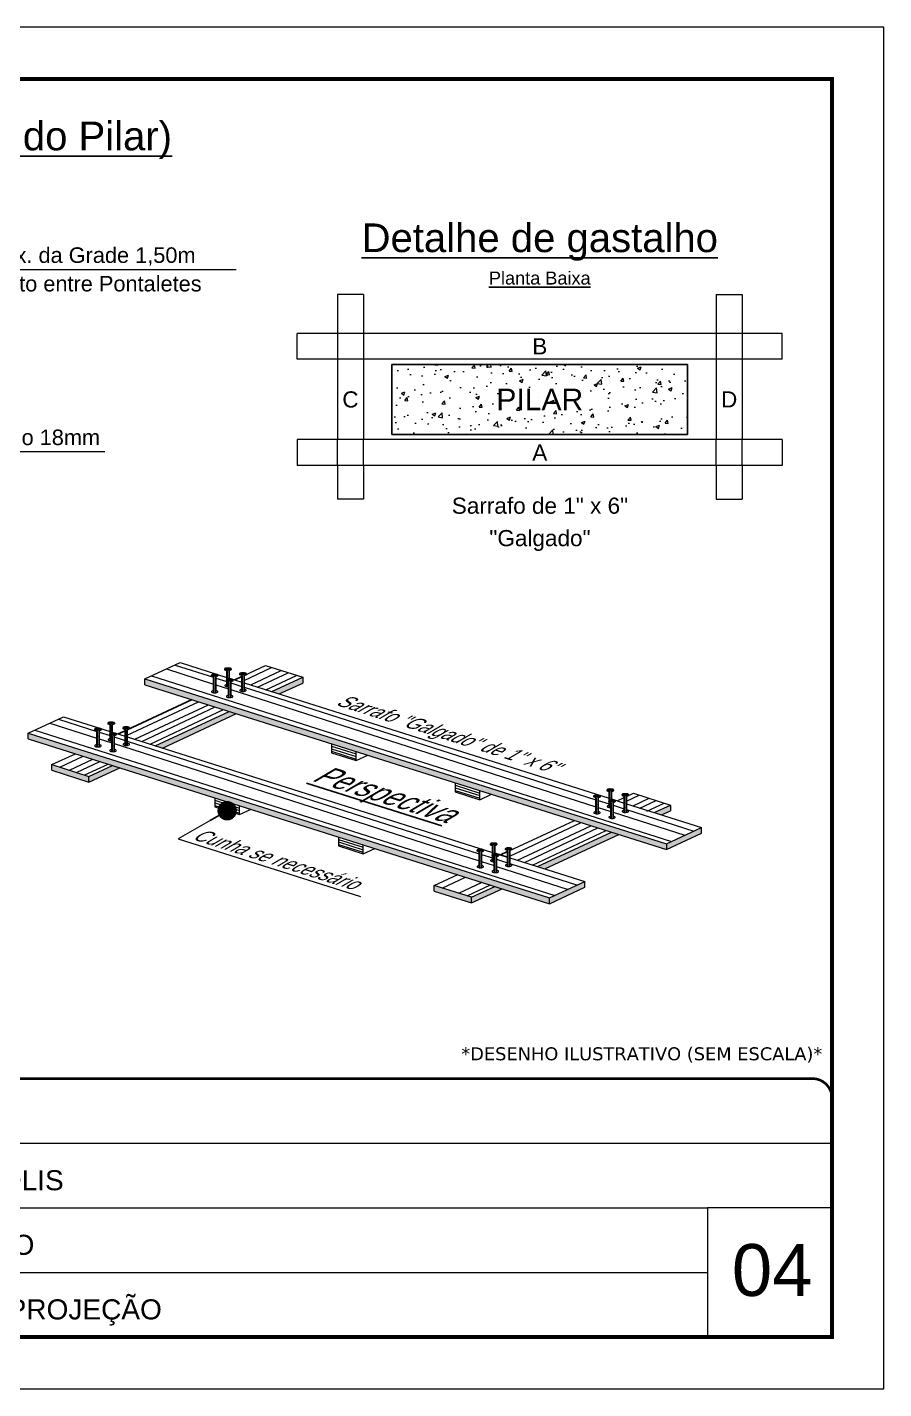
# Model space of a CAD drawing. Header units: millimetres. Extents: x 1945 to 8225, y 304 to 15137.
# Drawn here: x 7538 to 8198, y 14087 to 15137 of the extents above; entities that cross this region are included whole.
import ezdxf
from ezdxf.enums import TextEntityAlignment as Align

# ---------------------------------------------------------------- set-up
doc = ezdxf.new("R2010")
doc.units = ezdxf.units.MM
doc.linetypes.add('CONTINUO', pattern=[0])
doc.linetypes.add('DASHED', pattern=[0.75, 0.5, -0.25])
for name, color, linetype, lineweight in [('CARIMBO', 255, 'Continuous', 9), ('CONCRETO', 251, 'Continuous', 25), ('Folhas', 255, 'Continuous', 9), ('Hachura', 251, 'Continuous', 9), ('Madeira', 126, 'Continuous', 18), ('SARRAFO DE PRESSAO', 251, 'DASHED', 9)]:
    doc.layers.add(name, color=color, linetype=linetype, lineweight=lineweight)
doc.layers.add('Demarcação 2', color=7, linetype='Continuous', lineweight=9, true_color=0xe0e0e0)
doc.styles.add('ARIAL', font='arial.ttf')
doc.styles.get("Standard").update_dxf_attribs({"font": 'arial.ttf'})
doc.styles.add('stylellllll', font='verdana.ttf', dxfattribs={"height": 2})
doc.dimstyles.new('3x', dxfattribs={"dimtxt": 10, "dimasz": 5, "dimexe": 7, "dimexo": 5, "dimgap": 4, "dimtad": 1, "dimdec": 4, "dimlfac": 0.333333, "dimdsep": 46, "dimtxsty": 'Standard', "dimblk": 'DOT', "dimcen": 0.09, "dimclrd": 1, "dimclre": 1, "dimclrt": 2, "dimadec": 0, "dimazin": 2, "dimtfac": 1, "dimtdec": 4, "dimtmove": 0, "dimatfit": 3, "dimldrblk": 'DOT', "dimfxl": 1, "dimtolj": 1, "dimtzin": 0, "dimlwd": 9, "dimlwe": 9, "dimarcsym": 0})

# ---------------------------------------------------------------- blocks, each defined once
blk = doc.blocks.new('_Dot')
at = {"color": 0, "linetype": 'ByBlock', "lineweight": -2}
blk.add_line((-0.5, 0), (-1, 0), dxfattribs=at)
at = {"color": 0, "linetype": 'ByBlock', "const_width": 0.5}
blk.add_lwpolyline([(-0.25, 0, 1), (0.25, 0, 1)], format="xyb", close=True, dxfattribs=at)
blk = doc.blocks.new('9999999999')
at = {"color": 30, "linetype": 'CONTINUO'}
for p, q in [((98564.6, 34379.6), (99584, 34379.6)), ((98564.6, 34329.8), (99488, 34329.8)), ((99584, 34329.8), (99488, 34329.8)), ((99488, 34329.8), (99488, 34230.2)), ((98564.6, 34280), (99488, 34280))]:
    blk.add_line(p, q, dxfattribs=at)
at = {"color": 30, "linetype": 'CONTINUO', "const_width": 2}
blk.add_lwpolyline([(99584, 34230.2), (99584, 34414.4, 0.414214), (99569, 34429.4), (98229, 34429.4, 0.414214), (98214, 34414.4), (98214, 34245.2, 0.414214), (98229, 34230.2), (99584, 34230.2)], format="xyb", dxfattribs=at)
at = {"layer": 'Folhas'}
blk.add_lwpolyline([(98139, 34190.2), (99624, 34190.2), (99624, 35240.2), (98139, 35240.2)], close=True, dxfattribs=at)
at = {"layer": 'Folhas', "color": 30, "const_width": 3}
blk.add_lwpolyline([(98214, 34230.2), (99584, 34230.2), (99584, 35200.2), (98214, 35200.2)], close=True, dxfattribs=at)
at = {"color": 7, "linetype": 'Continuous', "ltscale": 5, "style": 'ARIAL'}
for s, height, p in [('INDIANOPOLIS', 15.483, (98837.7, 34343.3)), ('1° SUBSOLO', 15.48, (98837.7, 34293.5)), ('PILARES - PROJEÇÃO', 15.483, (98837.7, 34243.7))]:
    blk.add_text(s, height=height, dxfattribs=at).set_placement(p)

msp = doc.modelspace()

# ---------------------------------------------------------------- hatches: boundary and pattern name
at = {"layer": 'Demarcação 2'}
h = msp.add_hatch(color=256, dxfattribs=at)
h.paths.add_polyline_path([(7556.82, 14568.45), (7556.82, 14564.05), (7585.42, 14555.01), (7585.42, 14559.41)])
h.paths.add_polyline_path([(7609.21, 14566.03), (7603.57, 14567.82), (7585.42, 14559.41), (7585.42, 14555.01)])
h.paths.add_polyline_path([(7699.22, 14607.74), (7693.58, 14609.52), (7636.43, 14583.05), (7642.08, 14581.26)])
h.paths.add_polyline_path([(7750.23, 14635.78), (7726.44, 14624.75), (7732.08, 14622.97), (7750.23, 14631.38)])
h = msp.add_hatch(color=256, dxfattribs=at)
h.paths.add_polyline_path([(7628.59, 14634.48), (7628.59, 14630.08), (8030.69, 14502.92), (8030.69, 14507.32)])
h.paths.add_polyline_path([(8057.91, 14515.53), (8057.91, 14519.93), (8030.69, 14507.32), (8030.69, 14502.92)])
h = msp.add_hatch(color=256, dxfattribs=at)
h.paths.add_polyline_path([(7538.58, 14592.77), (7538.58, 14588.37), (7940.69, 14461.21), (7940.69, 14465.61)])
h.paths.add_polyline_path([(7967.91, 14473.82), (7967.91, 14478.22), (7940.69, 14465.61), (7940.69, 14461.21)])
h = msp.add_hatch(color=256, dxfattribs=at)
h.paths.add_polyline_path([(7994.14, 14514.48), (7988.5, 14516.26), (7931.36, 14489.78), (7937, 14488)])
h.paths.add_polyline_path([(8033.86, 14537.28), (8021.36, 14531.49), (8027.01, 14529.71), (8033.86, 14532.88)])
h.paths.add_polyline_path([(7904.14, 14472.77), (7898.49, 14474.55), (7880.35, 14466.15), (7880.35, 14461.75)])
h.paths.add_polyline_path([(7851.74, 14475.19), (7851.74, 14470.79), (7880.35, 14461.75), (7880.35, 14466.15)])
at = {"layer": 'Hachura'}
h = msp.add_hatch(dxfattribs=at)
h.set_pattern_fill('AR-CONC', color=256, scale=4, style=0)
h.set_pattern_definition([(50, (8103.277, 19176.732), (28.69041, -2.51009), [3, -33]), (355, (8103.277, 19176.732), (-5.55005, 30.08769), [2.4, -26.4]), (100.4514, (8105.668, 19176.523), (23.14038, 27.57758), [2.5496, -28.04568]), (46.1842, (8103.277, 19184.732), (42.68964, -6.62076), [4.5, -49.5]), (96.6356, (8106.834, 19184.18), (37.3865, 38.9647), [3.8244, -42.0685]), (351.1842, (8103.277, 19184.732), (37.3865, 38.96474), [3.6, -39.6]), (21, (8107.277, 19182.732), (23.87628, -16.10476), [3, -33]), (326, (8107.277, 19182.732), (9.73261, 29.006), [2.4, -26.4]), (71.4514, (8109.267, 19181.39), (33.6089, 12.90122), [2.5496, -28.04568]), (37.5, (8103.277, 19176.732), (0.486394, 13.315754), [0, -26.08, 0, -26.8, 0, -26.5]), (7.5, (8103.277, 19176.732), (10.52278, 15.77647), [0, -15.28, 0, -25.48, 0, -10.1]), (327.5, (8094.357, 19176.732), (21.352897, -0.902195), [0, -10, 0, -31.2, 0, -41.4]), (317.5, (8090.357, 19176.732), (23.32745, 4.0042), [0, -13, 0, -20.72, 0, -29.4])])
h.paths.add_polyline_path([(7819.03, 14877.04), (7819.03, 14823.12), (8047.12, 14823.12), (8047.12, 14877.04)])
h.paths.add_polyline_path([(7895.44, 14837.64), (7970.71, 14837.64), (7970.71, 14862.52), (7895.44, 14862.52)], flags=24)
h = msp.add_hatch(dxfattribs=at)
h.set_pattern_fill('ANSI31', color=256, scale=15, angle=117.5, style=0)
h.set_pattern_definition([(162.5, (1127.2333, 21531.909), (-0.56382337, -1.7882193), [])])
h.paths.add_polyline_path([(7791.5, 14578.56), (7772.43, 14584.59), (7772.43, 14577.59), (7791.5, 14571.56)])
h = msp.add_hatch(dxfattribs=at)
h.set_pattern_fill('ANSI31', color=256, scale=15, angle=117.5, style=0)
h.set_pattern_definition([(162.5, (1222.5796, 21501.7578), (-0.56382337, -1.7882193), [])])
h.paths.add_polyline_path([(7886.85, 14548.41), (7867.78, 14554.44), (7867.78, 14547.44), (7886.85, 14541.41)])
h = msp.add_hatch(dxfattribs=at)
h.set_pattern_fill('ANSI31', color=256, scale=15, angle=117.5, style=0)
h.set_pattern_definition([(162.5, (1037.2268, 21490.202), (-0.56382337, -1.7882193), [])])
h.paths.add_polyline_path([(7701.5, 14529.85), (7701.5, 14536.85), (7682.43, 14542.88), (7682.43, 14535.88)])
h = msp.add_hatch(dxfattribs=at)
h.set_pattern_fill('ANSI31', color=256, scale=15, angle=117.5, style=0)
h.set_pattern_definition([(162.5, (1132.573, 21460.051), (-0.56382337, -1.7882193), [])])
h.paths.add_polyline_path([(7796.84, 14506.7), (7777.77, 14512.73), (7777.77, 14505.73), (7796.84, 14499.7)])

# ---------------------------------------------------------------- linework, layer by layer
for p, q in [((7679.87, 14637.51), (7679.87, 14636.93)), ((7679.9, 14637.51), (7682.49, 14636.81)), ((7680.11, 14637.79), (7683.46, 14636.89)), ((7680.63, 14638), (7684.19, 14637.05)), ((7681.52, 14638.16), (7684.7, 14637.31)), ((7684.8, 14636.93), (7684.8, 14637.51)), ((7690.08, 14642.24), (7690.08, 14641.67)), ((7690.12, 14642.24), (7692.7, 14641.55)), ((7690.2, 14641.55), (7691.69, 14641.01)), ((7690.32, 14642.52), (7693.67, 14641.62)), ((7690.85, 14642.73), (7694.4, 14641.78)), ((7691.69, 14641.01), (7691.69, 14634.12)), ((7691.73, 14642.89), (7694.91, 14642.04)), ((7691.94, 14634.24), (7691.94, 14640.46)), ((7694.89, 14641.55), (7693.4, 14641.01)), ((7693.4, 14634.52), (7693.4, 14641.01)), ((7695.01, 14641.67), (7695.01, 14642.24)), ((7701.67, 14638.58), (7701.67, 14638)), ((7701.7, 14638.58), (7704.29, 14637.88)), ((7701.78, 14637.89), (7703.27, 14637.34)), ((7701.91, 14638.86), (7705.26, 14637.96)), ((7702.43, 14639.07), (7705.99, 14638.12)), ((7703.27, 14637.34), (7703.27, 14624.91)), ((7703.32, 14639.23), (7706.49, 14638.38)), ((7704.99, 14637.11), (7706.91, 14638)), ((7706.48, 14637.89), (7704.99, 14637.34)), ((7704.99, 14624.91), (7704.99, 14637.34)), ((7706.59, 14638), (7706.59, 14638.58)), ((7679.99, 14636.82), (7681.48, 14636.28)), ((7681.48, 14636.28), (7681.48, 14623.84)), ((7681.72, 14623.81), (7681.72, 14635.73)), ((7684.68, 14636.82), (7683.19, 14636.28)), ((7683.19, 14623.84), (7683.19, 14636.28)), ((7691.46, 14633.84), (7691.46, 14633.27)), ((7691.49, 14633.84), (7694.07, 14633.15)), ((7691.57, 14633.15), (7693.06, 14632.61)), ((7691.69, 14633.11), (7691.69, 14628.57)), ((7691.7, 14634.12), (7695.05, 14633.23)), ((7691.94, 14628.55), (7691.94, 14633.02)), ((7692.22, 14634.34), (7695.77, 14633.39)), ((7693.06, 14632.61), (7693.06, 14620.18)), ((7693.11, 14634.5), (7696.28, 14633.65)), ((7693.31, 14620.15), (7693.31, 14632.06)), ((7696.27, 14633.15), (7694.78, 14632.61)), ((7694.78, 14620.17), (7694.78, 14632.61)), ((7696.38, 14633.27), (7696.38, 14633.84)), ((7697.84, 14633.8), (7703.27, 14636.32)), ((7703.52, 14624.88), (7703.52, 14636.79)), ((7614.98, 14595.4), (7664.97, 14618.57)), ((7589.86, 14595.8), (7589.86, 14595.23)), ((7589.9, 14595.8), (7592.48, 14595.11)), ((7589.98, 14595.11), (7591.47, 14594.57)), ((7590.11, 14596.08), (7593.46, 14595.18)), ((7590.63, 14596.29), (7594.18, 14595.34)), ((7591.51, 14596.45), (7594.69, 14595.6)), ((7594.67, 14595.11), (7593.18, 14594.57)), ((7594.79, 14595.23), (7594.79, 14595.8)), ((7600.08, 14600.53), (7600.08, 14599.96)), ((7600.11, 14600.53), (7602.69, 14599.84)), ((7600.19, 14599.84), (7601.68, 14599.3)), ((7600.32, 14600.81), (7603.67, 14599.91)), ((7600.84, 14601.03), (7604.39, 14600.07)), ((7601.68, 14599.3), (7601.68, 14592.41)), ((7601.73, 14601.19), (7604.9, 14600.33)), ((7601.93, 14592.54), (7601.93, 14598.75)), ((7604.89, 14599.84), (7603.4, 14599.3)), ((7603.4, 14592.81), (7603.4, 14599.3)), ((7605, 14599.96), (7605, 14600.53)), ((7611.66, 14596.87), (7611.66, 14596.3)), ((7611.69, 14596.87), (7614.28, 14596.18)), ((7611.78, 14596.18), (7613.27, 14595.64)), ((7611.9, 14597.15), (7615.25, 14596.25)), ((7612.42, 14597.36), (7615.98, 14596.41)), ((7613.27, 14595.64), (7613.27, 14583.2)), ((7613.31, 14597.52), (7616.49, 14596.67)), ((7613.51, 14583.18), (7613.51, 14595.09)), ((7616.47, 14596.18), (7614.98, 14595.64)), ((7614.98, 14583.2), (7614.98, 14595.64)), ((7616.59, 14596.3), (7616.59, 14596.87)), ((7591.47, 14594.57), (7591.47, 14582.13)), ((7591.72, 14582.11), (7591.72, 14594.02)), ((7593.18, 14582.13), (7593.18, 14594.57)), ((7601.45, 14592.14), (7601.45, 14591.56)), ((7601.48, 14592.14), (7604.07, 14591.44)), ((7601.57, 14591.45), (7603.06, 14590.9)), ((7601.68, 14591.4), (7601.68, 14586.87)), ((7601.69, 14592.42), (7605.04, 14591.52)), ((7601.93, 14586.84), (7601.93, 14591.32)), ((7602.21, 14592.63), (7605.77, 14591.68)), ((7603.06, 14590.9), (7603.06, 14578.47)), ((7603.1, 14592.79), (7606.27, 14591.94)), ((7603.3, 14578.44), (7603.3, 14590.36)), ((7606.26, 14591.45), (7604.77, 14590.9)), ((7604.77, 14578.47), (7604.77, 14590.9)), ((7606.38, 14591.56), (7606.38, 14592.14)), ((7607.83, 14592.09), (7613.27, 14594.61)), ((7974.79, 14544.24), (7974.79, 14543.67)), ((7974.83, 14544.24), (7977.41, 14543.55)), ((7974.91, 14543.55), (7976.4, 14543.01)), ((7975.03, 14544.52), (7978.39, 14543.63)), ((7975.56, 14544.74), (7979.11, 14543.79)), ((7976.4, 14543.01), (7976.4, 14530.58)), ((7976.44, 14544.9), (7979.62, 14544.05)), ((7979.6, 14543.55), (7978.11, 14543.01)), ((7978.11, 14530.57), (7978.11, 14543.01)), ((7979.72, 14543.67), (7979.72, 14544.24)), ((7985.01, 14548.98), (7985.01, 14548.4)), ((7985.04, 14548.98), (7987.62, 14548.28)), ((7985.12, 14548.29), (7986.61, 14547.74)), ((7985.25, 14549.26), (7988.6, 14548.36)), ((7985.77, 14549.47), (7989.32, 14548.52)), ((7986.61, 14547.74), (7986.61, 14540.86)), ((7986.65, 14549.63), (7989.83, 14548.78)), ((7986.86, 14540.98), (7986.86, 14547.2)), ((7989.81, 14548.29), (7988.32, 14547.74)), ((7988.32, 14541.26), (7988.32, 14547.74)), ((7989.93, 14548.4), (7989.93, 14548.98)), ((7996.59, 14545.31), (7996.59, 14544.74)), ((7996.62, 14545.31), (7999.21, 14544.62)), ((7996.71, 14544.62), (7998.2, 14544.08)), ((7996.83, 14545.59), (8000.18, 14544.7)), ((7997.35, 14545.81), (8000.91, 14544.86)), ((7998.2, 14544.08), (7998.2, 14531.65)), ((7998.24, 14545.97), (8001.41, 14545.11)), ((7998.44, 14531.62), (7998.44, 14543.53)), ((8001.4, 14544.62), (7999.91, 14544.08)), ((7999.91, 14531.64), (7999.91, 14544.08)), ((8001.52, 14544.74), (8001.52, 14545.31)), ((7976.65, 14530.55), (7976.65, 14542.46)), ((7986.38, 14540.58), (7986.38, 14540.01)), ((7986.41, 14540.58), (7989, 14539.89)), ((7986.5, 14539.89), (7987.99, 14539.35)), ((7986.61, 14539.85), (7986.61, 14535.31)), ((7986.62, 14540.86), (7989.97, 14539.96)), ((7986.86, 14535.28), (7986.86, 14539.76)), ((7987.14, 14541.08), (7990.7, 14540.12)), ((7987.99, 14539.35), (7987.99, 14526.92)), ((7988.03, 14541.23), (7991.2, 14540.38)), ((7988.23, 14526.89), (7988.23, 14538.8)), ((7991.19, 14539.89), (7989.7, 14539.35)), ((7989.7, 14526.91), (7989.7, 14539.35)), ((7991.3, 14540.01), (7991.3, 14540.58)), ((7884.79, 14502.54), (7884.79, 14501.97)), ((7884.82, 14502.54), (7887.4, 14501.85)), ((7884.9, 14501.85), (7886.39, 14501.31)), ((7885.03, 14502.82), (7888.38, 14501.92)), ((7885.55, 14503.03), (7889.1, 14502.08)), ((7886.39, 14501.31), (7886.39, 14488.87)), ((7886.44, 14503.19), (7889.61, 14502.34)), ((7886.64, 14488.84), (7886.64, 14500.76)), ((7889.6, 14501.85), (7888.11, 14501.31)), ((7888.11, 14488.87), (7888.11, 14501.31)), ((7889.71, 14501.97), (7889.71, 14502.54)), ((7895, 14507.27), (7895, 14506.7)), ((7895.03, 14507.27), (7897.62, 14506.58)), ((7895.12, 14506.58), (7896.61, 14506.04)), ((7895.24, 14507.55), (7898.59, 14506.65)), ((7895.76, 14507.76), (7899.32, 14506.81)), ((7896.61, 14506.04), (7896.61, 14499.15)), ((7896.65, 14507.92), (7899.82, 14507.07)), ((7896.85, 14499.27), (7896.85, 14505.49)), ((7899.81, 14506.58), (7898.32, 14506.04)), ((7898.32, 14499.55), (7898.32, 14506.04)), ((7899.93, 14506.7), (7899.93, 14507.27)), ((7902.75, 14498.83), (7908.19, 14501.35)), ((7902.75, 14498.83), (7908.19, 14501.35)), ((7906.58, 14503.61), (7906.58, 14503.03)), ((7906.62, 14503.61), (7909.2, 14502.91)), ((7906.7, 14502.92), (7908.19, 14502.37)), ((7906.82, 14503.89), (7910.18, 14502.99)), ((7907.35, 14504.1), (7910.9, 14503.15)), ((7908.19, 14502.37), (7908.19, 14489.94)), ((7908.23, 14504.26), (7911.41, 14503.41)), ((7908.44, 14489.91), (7908.44, 14501.82)), ((7911.39, 14502.92), (7909.9, 14502.37)), ((7909.9, 14489.94), (7909.9, 14502.37)), ((7911.51, 14503.03), (7911.51, 14503.61)), ((7896.37, 14498.87), (7896.37, 14498.3)), ((7896.4, 14498.87), (7898.99, 14498.18)), ((7896.49, 14498.18), (7897.98, 14497.64)), ((7896.61, 14499.15), (7899.96, 14498.26)), ((7896.61, 14498.14), (7896.61, 14493.6)), ((7896.85, 14493.58), (7896.85, 14498.05)), ((7897.13, 14499.37), (7900.69, 14498.42)), ((7897.98, 14497.64), (7897.98, 14485.21)), ((7898.02, 14499.53), (7901.2, 14498.68)), ((7898.23, 14485.18), (7898.23, 14497.09)), ((7898.32, 14500.23), (7908.19, 14497.11)), ((7901.18, 14498.18), (7899.69, 14497.64)), ((7899.69, 14485.2), (7899.69, 14497.64)), ((7901.3, 14498.3), (7901.3, 14498.87))]:
    msp.add_line(p, q)
at = {"const_width": 0.117}
for points in [[(7682.98, 14631.69, -0.1838798), (7681.74, 14631.69, -0.1838798)], [(7682.98, 14630.75, -0.1838798), (7681.74, 14630.75, -0.1838798)], [(7682.98, 14629.81, -0.1838798), (7681.74, 14629.81, -0.1838798)], [(7682.98, 14628.87, -0.1838798), (7681.74, 14628.87, -0.1838798)], [(7682.98, 14627.94, -0.1838798), (7681.74, 14627.94, -0.1838798)], [(7682.98, 14627, -0.1838798), (7681.74, 14627, -0.1838798)], [(7693.2, 14636.42, -0.1838798), (7691.95, 14636.42, -0.1838798)], [(7693.2, 14635.48, -0.1838798), (7691.95, 14635.48, -0.1838798)], [(7692.62, 14634.43, -0.0982359), (7691.95, 14634.54)], [(7693.04, 14632.62, -0.1605238), (7691.95, 14632.67)], [(7693.06, 14631.69, -0.1633298), (7691.95, 14631.73)], [(7693.06, 14630.75, -0.1633298), (7691.95, 14630.79)], [(7693.06, 14629.81, -0.1633298), (7691.95, 14629.86)], [(7693.2, 14634.54, -0.0257332), (7693.02, 14634.49, -0.0257332)], [(7694.57, 14628.02, -0.1838798), (7693.33, 14628.02, -0.1838798)], [(7694.57, 14627.09, -0.1838798), (7693.33, 14627.09, -0.1838798)], [(7704.78, 14632.75, -0.1838798), (7703.54, 14632.75, -0.1838798)], [(7704.78, 14631.82, -0.1838798), (7703.54, 14631.82, -0.1838798)], [(7704.78, 14630.88, -0.1838798), (7703.54, 14630.88, -0.1838798)], [(7704.78, 14629.94, -0.1838798), (7703.54, 14629.94, -0.1838798)], [(7704.78, 14629, -0.1838798), (7703.54, 14629, -0.1838798)], [(7704.78, 14628.07, -0.1838798), (7703.54, 14628.07, -0.1838798)], [(7704.78, 14627.13, -0.1838798), (7703.54, 14627.13, -0.1838798)], [(7682.98, 14626.06, -0.1838798), (7681.74, 14626.06, -0.1838798)], [(7682.98, 14625.12, -0.1838798), (7681.74, 14625.12, -0.1838798)], [(7694.57, 14626.15, -0.1838798), (7693.33, 14626.15, -0.1838798)], [(7694.57, 14625.21, -0.1838798), (7693.33, 14625.21, -0.1838798)], [(7694.57, 14624.27, -0.1838798), (7693.33, 14624.27, -0.1838798)], [(7694.57, 14623.34, -0.1838798), (7693.33, 14623.34, -0.1838798)], [(7694.57, 14622.4, -0.1838798), (7693.33, 14622.4, -0.1838798)], [(7694.57, 14621.46, -0.1838798), (7693.33, 14621.46, -0.1838798)], [(7704.78, 14626.19, -0.1838798), (7703.54, 14626.19, -0.1838798)], [(7592.98, 14589.98, -0.1838798), (7591.73, 14589.98, -0.1838798)], [(7592.98, 14589.04, -0.1838798), (7591.73, 14589.04, -0.1838798)], [(7592.98, 14588.1, -0.1838798), (7591.73, 14588.1, -0.1838798)], [(7592.98, 14587.17, -0.1838798), (7591.73, 14587.17, -0.1838798)], [(7592.98, 14586.23, -0.1838798), (7591.73, 14586.23, -0.1838798)], [(7592.98, 14585.29, -0.1838798), (7591.73, 14585.29, -0.1838798)], [(7603.19, 14594.71, -0.1838798), (7601.95, 14594.71, -0.1838798)], [(7603.19, 14593.77, -0.1838798), (7601.95, 14593.77, -0.1838798)], [(7602.62, 14592.72, -0.0982359), (7601.95, 14592.84)], [(7603.04, 14590.91, -0.1605238), (7601.95, 14590.96)], [(7603.06, 14589.98, -0.1633298), (7601.95, 14590.02)], [(7603.06, 14589.04, -0.1633298), (7601.95, 14589.09)], [(7603.06, 14588.1, -0.1633298), (7601.95, 14588.15)], [(7603.19, 14592.84, -0.0257332), (7603.02, 14592.78, -0.0257332)], [(7604.56, 14586.32, -0.1838798), (7603.32, 14586.32, -0.1838798)], [(7604.56, 14585.38, -0.1838798), (7603.32, 14585.38, -0.1838798)], [(7614.77, 14591.05, -0.1838798), (7613.53, 14591.05, -0.1838798)], [(7614.77, 14590.11, -0.1838798), (7613.53, 14590.11, -0.1838798)], [(7614.77, 14589.17, -0.1838798), (7613.53, 14589.17, -0.1838798)], [(7614.77, 14588.24, -0.1838798), (7613.53, 14588.24, -0.1838798)], [(7614.77, 14587.3, -0.1838798), (7613.53, 14587.3, -0.1838798)], [(7614.77, 14586.36, -0.1838798), (7613.53, 14586.36, -0.1838798)], [(7614.77, 14585.42, -0.1838798), (7613.53, 14585.42, -0.1838798)], [(7614.77, 14584.49, -0.1838798), (7613.53, 14584.49, -0.1838798)], [(7592.98, 14584.35, -0.1838798), (7591.73, 14584.35, -0.1838798)], [(7592.98, 14583.42, -0.1838798), (7591.73, 14583.42, -0.1838798)], [(7604.56, 14584.44, -0.1838798), (7603.32, 14584.44, -0.1838798)], [(7604.56, 14583.5, -0.1838798), (7603.32, 14583.5, -0.1838798)], [(7604.56, 14582.57, -0.1838798), (7603.32, 14582.57, -0.1838798)], [(7604.56, 14581.63, -0.1838798), (7603.32, 14581.63, -0.1838798)], [(7604.56, 14580.69, -0.1838798), (7603.32, 14580.69, -0.1838798)], [(7604.56, 14579.75, -0.1838798), (7603.32, 14579.75, -0.1838798)], [(7988.12, 14543.16, -0.1838798), (7986.87, 14543.16, -0.1838798)], [(7977.91, 14538.42, -0.1838798), (7976.66, 14538.42, -0.1838798)], [(7977.91, 14537.49, -0.1838798), (7976.66, 14537.49, -0.1838798)], [(7977.91, 14536.55, -0.1838798), (7976.66, 14536.55, -0.1838798)], [(7977.91, 14535.61, -0.1838798), (7976.66, 14535.61, -0.1838798)], [(7977.91, 14534.67, -0.1838798), (7976.66, 14534.67, -0.1838798)], [(7977.91, 14533.74, -0.1838798), (7976.66, 14533.74, -0.1838798)], [(7977.91, 14532.8, -0.1838798), (7976.66, 14532.8, -0.1838798)], [(7988.12, 14542.22, -0.1838798), (7986.87, 14542.22, -0.1838798)], [(7987.55, 14541.17, -0.0982359), (7986.87, 14541.28)], [(7987.97, 14539.36, -0.1605238), (7986.87, 14539.41)], [(7987.99, 14538.42, -0.1633298), (7986.87, 14538.47)], [(7987.99, 14537.49, -0.1633298), (7986.87, 14537.53)], [(7987.99, 14536.55, -0.1633298), (7986.87, 14536.59)], [(7988.12, 14541.28, -0.0257332), (7987.95, 14541.23, -0.0257332)], [(7989.49, 14534.76, -0.1838798), (7988.25, 14534.76, -0.1838798)], [(7989.49, 14533.82, -0.1838798), (7988.25, 14533.82, -0.1838798)], [(7989.49, 14532.89, -0.1838798), (7988.25, 14532.89, -0.1838798)], [(7989.49, 14531.95, -0.1838798), (7988.25, 14531.95, -0.1838798)], [(7999.7, 14539.49, -0.1838798), (7998.46, 14539.49, -0.1838798)], [(7999.7, 14538.55, -0.1838798), (7998.46, 14538.55, -0.1838798)], [(7999.7, 14537.62, -0.1838798), (7998.46, 14537.62, -0.1838798)], [(7999.7, 14536.68, -0.1838798), (7998.46, 14536.68, -0.1838798)], [(7999.7, 14535.74, -0.1838798), (7998.46, 14535.74, -0.1838798)], [(7999.7, 14534.8, -0.1838798), (7998.46, 14534.8, -0.1838798)], [(7999.7, 14533.87, -0.1838798), (7998.46, 14533.87, -0.1838798)], [(7999.7, 14532.93, -0.1838798), (7998.46, 14532.93, -0.1838798)], [(7977.91, 14531.86, -0.1838798), (7976.66, 14531.86, -0.1838798)], [(7989.49, 14531.01, -0.1838798), (7988.25, 14531.01, -0.1838798)], [(7989.49, 14530.07, -0.1838798), (7988.25, 14530.07, -0.1838798)], [(7989.49, 14529.14, -0.1838798), (7988.25, 14529.14, -0.1838798)], [(7989.49, 14528.2, -0.1838798), (7988.25, 14528.2, -0.1838798)], [(7898.11, 14501.45, -0.1838798), (7896.87, 14501.45, -0.1838798)], [(7898.11, 14500.51, -0.1838798), (7896.87, 14500.51, -0.1838798)], [(7887.9, 14496.72, -0.1838798), (7886.66, 14496.72, -0.1838798)], [(7887.9, 14495.78, -0.1838798), (7886.66, 14495.78, -0.1838798)], [(7887.9, 14494.84, -0.1838798), (7886.66, 14494.84, -0.1838798)], [(7887.9, 14493.9, -0.1838798), (7886.66, 14493.9, -0.1838798)], [(7887.9, 14492.97, -0.1838798), (7886.66, 14492.97, -0.1838798)], [(7887.9, 14492.03, -0.1838798), (7886.66, 14492.03, -0.1838798)], [(7887.9, 14491.09, -0.1838798), (7886.66, 14491.09, -0.1838798)], [(7887.9, 14490.15, -0.1838798), (7886.66, 14490.15, -0.1838798)], [(7897.54, 14499.46, -0.0982359), (7896.87, 14499.57)], [(7897.96, 14497.65, -0.1605238), (7896.87, 14497.7)], [(7897.98, 14496.72, -0.1633298), (7896.87, 14496.76)], [(7897.98, 14495.78, -0.1633298), (7896.87, 14495.82)], [(7897.98, 14494.84, -0.1633298), (7896.87, 14494.89)], [(7898.11, 14499.57, -0.0257332), (7897.94, 14499.52, -0.0257332)], [(7899.48, 14493.05, -0.1838798), (7898.24, 14493.05, -0.1838798)], [(7899.48, 14492.12, -0.1838798), (7898.24, 14492.12, -0.1838798)], [(7899.48, 14491.18, -0.1838798), (7898.24, 14491.18, -0.1838798)], [(7899.48, 14490.24, -0.1838798), (7898.24, 14490.24, -0.1838798)], [(7909.7, 14497.79, -0.1838798), (7908.45, 14497.79, -0.1838798)], [(7909.7, 14496.85, -0.1838798), (7908.45, 14496.85, -0.1838798)], [(7909.7, 14495.91, -0.1838798), (7908.45, 14495.91, -0.1838798)], [(7909.7, 14494.97, -0.1838798), (7908.45, 14494.97, -0.1838798)], [(7909.7, 14494.04, -0.1838798), (7908.45, 14494.04, -0.1838798)], [(7909.7, 14493.1, -0.1838798), (7908.45, 14493.1, -0.1838798)], [(7909.7, 14492.16, -0.1838798), (7908.45, 14492.16, -0.1838798)], [(7909.7, 14491.22, -0.1838798), (7908.45, 14491.22, -0.1838798)], [(7899.48, 14489.3, -0.1838798), (7898.24, 14489.3, -0.1838798)], [(7899.48, 14488.37, -0.1838798), (7898.24, 14488.37, -0.1838798)], [(7899.48, 14487.43, -0.1838798), (7898.24, 14487.43, -0.1838798)], [(7899.48, 14486.49, -0.1838798), (7898.24, 14486.49, -0.1838798)]]:
    msp.add_lwpolyline(points, format="xyb", dxfattribs=at)
for centre, start, end in [((7690.2, 14641.67), 180, 270), ((7694.89, 14641.67), 270, 0), ((7701.78, 14638), 180, 270), ((7706.48, 14638), 270, 0), ((7679.99, 14636.93), 180, 270), ((7684.68, 14636.93), 270, 0), ((7691.57, 14633.27), 180, 270), ((7696.27, 14633.27), 270, 0), ((7589.98, 14595.23), 180, 270), ((7594.67, 14595.23), 270, 0), ((7600.19, 14599.96), 180, 270), ((7604.89, 14599.96), 270, 0), ((7611.78, 14596.3), 180, 270), ((7616.47, 14596.3), 270, 0), ((7601.57, 14591.56), 180, 270), ((7606.26, 14591.56), 270, 0), ((7974.91, 14543.67), 180, 270), ((7979.6, 14543.67), 270, 0), ((7985.12, 14548.4), 180, 270), ((7989.81, 14548.4), 270, 0), ((7996.71, 14544.74), 180, 270), ((8001.4, 14544.74), 270, 0), ((7986.5, 14540.01), 180, 270), ((7991.19, 14540.01), 270, 0), ((7884.9, 14501.97), 180, 270), ((7889.6, 14501.97), 270, 0), ((7895.12, 14506.7), 180, 270), ((7899.81, 14506.7), 270, 0), ((7906.7, 14503.03), 180, 270), ((7911.39, 14503.03), 270, 0), ((7896.49, 14498.3), 180, 270), ((7901.18, 14498.3), 270, 0)]:
    msp.add_arc(centre, 0.117, start, end)
at = {"extrusion": (0, 0, -1)}
for centre in [(7682.35, 14637.51), (7692.56, 14642.24), (7704.15, 14638.58), (7693.94, 14633.84), (7592.34, 14595.8), (7602.56, 14600.53), (7614.14, 14596.87), (7603.93, 14592.14), (7977.27, 14544.24), (7987.48, 14548.98), (7999.07, 14545.31), (7988.86, 14540.58), (7887.27, 14502.54), (7897.48, 14507.27), (7909.06, 14503.61), (7898.85, 14498.87)]:
    msp.add_ellipse(centre, major_axis=(2.45, 0), ratio=0.2835444, start_param=-1.5707963, end_param=4.712389, dxfattribs=at)
at = {"layer": 'CONCRETO'}
for p, q in [((7819.03, 14877.04), (7819.03, 14823.12)), ((8047.12, 14877.04), (7819.03, 14877.04)), ((8047.12, 14877.04), (8047.12, 14823.12)), ((7819.03, 14823.12), (8047.12, 14823.12))]:
    msp.add_line(p, q, dxfattribs=at)
at = {"layer": 'Hachura'}
for p, q in [((7777.03, 14901.04), (7777.03, 14881.04)), ((7797.03, 14901.04), (7797.03, 14881.04)), ((8069.12, 14901.04), (8069.12, 14881.04)), ((8089.12, 14901.04), (8089.12, 14881.04)), ((7777.03, 14799.12), (7777.03, 14819.12)), ((7797.03, 14799.12), (7797.03, 14819.12)), ((8069.12, 14799.12), (8069.12, 14819.12)), ((8089.12, 14799.12), (8089.12, 14819.12)), ((7645.28, 14642.21), (7681.48, 14630.59)), ((7651.86, 14645.26), (7681.48, 14635.78)), ((7704.99, 14633.4), (7726.18, 14643.38)), ((7710.16, 14629.9), (7733.72, 14641)), ((7715.5, 14628.21), (7739.06, 14639.31)), ((7721.92, 14626.18), (7745.48, 14637.28)), ((7633.67, 14636.83), (8034.76, 14509.2)), ((7683.19, 14635.23), (7691.69, 14632.51)), ((7683.19, 14630.04), (7693.06, 14626.88)), ((7694.78, 14631.52), (7703.27, 14628.8)), ((7702.62, 14632.28), (7703.27, 14632.59)), ((7704.99, 14628.25), (7976.4, 14541.38)), ((7614.98, 14591.09), (7669.97, 14616.99)), ((7694.78, 14626.33), (7976.4, 14535.94)), ((7620.9, 14587.96), (7677.5, 14614.61)), ((7626.25, 14586.27), (7682.84, 14612.92)), ((7632.65, 14584.24), (7689.26, 14610.89)), ((7543.66, 14595.12), (7944.76, 14467.5)), ((7555.26, 14600.5), (7591.47, 14588.88)), ((7561.83, 14603.54), (7591.47, 14594.06)), ((7593.18, 14593.52), (7601.68, 14590.8)), ((7593.18, 14588.33), (7603.06, 14585.17)), ((7604.77, 14589.81), (7613.27, 14587.09)), ((7604.77, 14584.62), (7886.39, 14494.27)), ((7614.98, 14586.55), (7886.39, 14499.76)), ((7562.87, 14566.54), (7580.84, 14575.01)), ((7570.38, 14564.16), (7588.36, 14572.63)), ((7575.73, 14562.47), (7593.7, 14570.94)), ((7582.12, 14560.45), (7600.1, 14568.91)), ((7999.91, 14540.22), (8009.82, 14544.89)), ((8004.97, 14536.67), (8017.35, 14542.5)), ((7978.11, 14540.84), (7986.61, 14538.12)), ((7978.11, 14535.39), (7987.99, 14532.22)), ((7989.7, 14537.13), (7998.2, 14534.41)), ((7997.43, 14539.06), (7998.2, 14539.42)), ((7999.91, 14533.86), (8052, 14517.19)), ((8010.31, 14534.98), (8022.7, 14540.81)), ((8015.72, 14532.48), (8029.12, 14538.78)), ((7909.9, 14497.83), (7964.89, 14523.73)), ((7989.7, 14531.67), (8044.97, 14513.93)), ((7915.83, 14494.69), (7972.42, 14521.35)), ((7921.17, 14493), (7977.77, 14519.66)), ((7927.58, 14490.98), (7984.18, 14517.63)), ((7888.11, 14499.2), (7896.61, 14496.48)), ((7888.11, 14493.7), (7897.98, 14490.53)), ((7899.69, 14495.49), (7908.19, 14492.77)), ((7909.9, 14492.23), (7962.1, 14475.53)), ((7857.79, 14473.28), (7875.76, 14481.74)), ((7899.69, 14489.98), (7954.96, 14472.23)), ((7870.65, 14469.21), (7888.62, 14477.68)), ((7877.05, 14467.19), (7895.02, 14475.65))]:
    msp.add_line(p, q, dxfattribs=at)
at = {"layer": 'Madeira', "ltscale": 5}
for p, q in [((7777.03, 14931.04), (7777.03, 14901.04)), ((7797.03, 14931.04), (7777.03, 14931.04)), ((7797.03, 14931.04), (7797.03, 14901.04)), ((8069.12, 14931.04), (8069.12, 14901.04)), ((8069.12, 14931.04), (8089.12, 14931.04)), ((8089.12, 14931.04), (8089.12, 14901.04)), ((7746.03, 14881.04), (7746.03, 14901.04)), ((8120.12, 14901.04), (7746.03, 14901.04)), ((8120.12, 14881.04), (8120.12, 14901.04)), ((8120.12, 14881.04), (7746.03, 14881.04)), ((7797.03, 14881.04), (7797.03, 14819.12)), ((8069.12, 14881.04), (8069.12, 14819.12)), ((8120.12, 14819.12), (7746.03, 14819.12)), ((7746.03, 14819.12), (7746.03, 14799.12)), ((8120.12, 14819.12), (8120.12, 14799.12)), ((8120.12, 14799.12), (7746.03, 14799.12)), ((7777.03, 14799.12), (7777.03, 14773.21)), ((7797.03, 14799.12), (7797.03, 14773.21)), ((8069.12, 14799.12), (8069.12, 14773.21)), ((8089.12, 14799.12), (8089.12, 14773.21)), ((7797.03, 14773.21), (7777.03, 14773.21)), ((8069.12, 14773.21), (8089.12, 14773.21)), ((7628.59, 14634.48), (7655.81, 14647.09)), ((7655.81, 14647.09), (7691.69, 14635.74)), ((7704.99, 14637.11), (7721.63, 14644.82)), ((7721.63, 14644.82), (7750.23, 14635.78)), ((7628.59, 14634.48), (8030.69, 14507.32)), ((7628.59, 14630.08), (7628.59, 14634.48)), ((7628.59, 14630.08), (8030.69, 14502.92)), ((7693.4, 14635.2), (7703.27, 14632.08)), ((7697.84, 14633.8), (7703.27, 14636.32)), ((7704.99, 14631.54), (7986.61, 14542.48)), ((7726.44, 14624.75), (7750.23, 14635.78)), ((7732.08, 14622.97), (7750.23, 14631.38)), ((7750.23, 14635.78), (7750.23, 14631.38)), ((7614.98, 14595.4), (7664.97, 14618.57)), ((7636.43, 14583.05), (7693.58, 14609.52)), ((7642.08, 14581.26), (7699.22, 14607.74)), ((7538.58, 14592.77), (7565.8, 14605.38)), ((7565.8, 14605.38), (7601.68, 14594.03)), ((7538.58, 14592.77), (7940.69, 14465.61)), ((7538.58, 14588.37), (7538.58, 14592.77)), ((7538.58, 14588.37), (7940.69, 14461.21)), ((7603.4, 14593.49), (7613.27, 14590.37)), ((7607.83, 14592.09), (7613.27, 14594.61)), ((7614.98, 14589.83), (7896.61, 14500.77)), ((7772.43, 14584.59), (7772.43, 14577.59)), ((7556.82, 14568.45), (7574.97, 14576.86)), ((7772.43, 14577.59), (7791.5, 14571.56)), ((7791.5, 14571.56), (7791.5, 14578.56)), ((7791.5, 14571.56), (7800.48, 14575.72)), ((7556.82, 14564.05), (7556.82, 14568.45)), ((7556.82, 14568.45), (7585.42, 14559.41)), ((7556.82, 14564.05), (7585.42, 14555.01)), ((7585.42, 14559.41), (7603.57, 14567.82)), ((7585.42, 14555.01), (7609.21, 14566.03)), ((7585.42, 14555.01), (7585.42, 14559.41)), ((7867.78, 14554.44), (7867.78, 14547.44)), ((7682.43, 14542.88), (7682.43, 14535.88)), ((7867.78, 14547.44), (7886.85, 14541.41)), ((7886.85, 14541.41), (7886.85, 14548.41)), ((7886.85, 14541.41), (7895.83, 14545.57)), ((7992.76, 14540.54), (7998.2, 14543.06)), ((7999.91, 14543.85), (8005.26, 14546.33)), ((8005.26, 14546.33), (8033.86, 14537.28)), ((7682.43, 14535.88), (7701.5, 14529.85)), ((7701.5, 14529.85), (7701.5, 14536.85)), ((7701.5, 14529.85), (7710.47, 14534.01)), ((7988.32, 14541.94), (7998.2, 14538.82)), ((7999.91, 14538.27), (8057.91, 14519.93)), ((8021.36, 14531.49), (8033.86, 14537.28)), ((8027.01, 14529.71), (8033.86, 14532.88)), ((8033.86, 14537.28), (8033.86, 14532.88)), ((7909.9, 14502.14), (7959.89, 14525.31)), ((7777.77, 14512.73), (7777.77, 14505.73)), ((7931.36, 14489.78), (7988.5, 14516.26)), ((7937, 14488), (7994.14, 14514.48)), ((8030.69, 14507.32), (8057.91, 14519.93)), ((8030.69, 14502.92), (8057.91, 14515.53)), ((8057.91, 14515.53), (8057.91, 14519.93)), ((7777.77, 14505.73), (7796.84, 14499.7)), ((7796.84, 14499.7), (7796.84, 14506.7)), ((7796.84, 14499.7), (7805.82, 14503.86)), ((8030.69, 14507.32), (8030.69, 14502.92)), ((7909.9, 14496.57), (7967.91, 14478.22)), ((7851.74, 14475.19), (7869.89, 14483.6)), ((7851.74, 14470.79), (7851.74, 14475.19)), ((7880.35, 14466.15), (7851.74, 14475.19)), ((7851.74, 14470.79), (7880.35, 14461.75)), ((7880.35, 14466.15), (7898.49, 14474.55)), ((7880.35, 14461.75), (7904.14, 14472.77)), ((7940.69, 14465.61), (7967.91, 14478.22)), ((7940.69, 14461.21), (7967.91, 14473.82)), ((7967.91, 14473.82), (7967.91, 14478.22)), ((7880.35, 14461.75), (7880.35, 14466.15)), ((7940.69, 14461.21), (7940.69, 14465.61))]:
    msp.add_line(p, q, dxfattribs=at)
at = {"layer": 'Madeira'}
for p, q in [((7777.03, 14881.04), (7777.03, 14819.12)), ((8089.12, 14881.04), (8089.12, 14819.12))]:
    msp.add_line(p, q, dxfattribs=at)
at = {"layer": 'Madeira', "ltscale": 5}
for centre, major_axis, start_param, end_param in [((7692.56, 14629.4), (2.48, 0), 1.93026, 4.9157095), ((7704.15, 14625.74), (2.48, 0), 1.93026, 7.5084591), ((7682.35, 14624.67), (2.48, 0), 1.93026, 7.5084591), ((7693.94, 14621.01), (2.48, 0), 1.93026, 7.5084591), ((7602.56, 14587.69), (2.48, 0), 1.93026, 4.9157095), ((7614.14, 14584.03), (-2.48, 0), -1.2113327, 4.3668665), ((7592.34, 14582.96), (-2.48, 0), -1.2113327, 4.3668665), ((7603.93, 14579.3), (2.48, 0), 1.93026, 7.5084591), ((7977.27, 14531.41), (-2.48, 0), -1.2113327, 4.3668665), ((7987.48, 14536.14), (2.48, 0), 1.93026, 4.9157095), ((7999.07, 14532.48), (-2.48, 0), -1.2113327, 4.3668665), ((7988.86, 14527.74), (2.48, 0), 1.93026, 7.5084591), ((7887.27, 14489.7), (2.48, 0), 1.93026, 7.5084591), ((7897.48, 14494.43), (2.48, 0), 1.93026, 4.9157095), ((7909.06, 14490.77), (2.48, 0), 1.93026, 7.5084591), ((7898.85, 14486.04), (2.48, 0), 1.93026, 7.5084591)]:
    msp.add_ellipse(centre, major_axis=major_axis, ratio=0.3568773, start_param=start_param, end_param=end_param, dxfattribs=at)

# ---------------------------------------------------------------- block references
at = {"layer": 'SARRAFO DE PRESSAO', "color": 6, "linetype": 'ByBlock'}
msp.add_blockref('9999999999', (-91425.62, -20103.1), dxfattribs=at)

# ---------------------------------------------------------------- texts
at = {"color": 0, "linetype": 'Continuous', "ltscale": 5, "style": 'ARIAL'}
for s, height, p in [('%%UPLANTA (Seção do Pilar)', 22.1184, (7474.31, 15042.2)), ('%%UDetalhe de gastalho', 22.1184, (7933.07, 14963.68)), ('%%UPlanta Baixa', 10, (7933.07, 14938.68))]:
    msp.add_text(s, height=height, dxfattribs=at).set_placement(p, align=Align.CENTER)
for s, p in [('Largura máx. da Grade 1,50m', (7443.05, 14955.36)), ('Compensado 18mm', (7443.05, 14814.84))]:
    msp.add_text(s, height=12, dxfattribs=at).set_placement(p)
msp.add_text('Espaçamento entre Pontaletes', height=12, dxfattribs=at).set_placement((7443.05, 14945.36), align=Align.TOP_LEFT)
for s, height, p in [('B', 12.44, (7933.07, 14891.04)), ('PILAR', 16.589, (7933.07, 14850.08)), ('C', 12.44, (7787.03, 14850.08)), ('D', 12.44, (8079.12, 14850.08)), ('A', 12.44, (7933.07, 14809.12)), ('Sarrafo de 1" x 6"', 12.4416, (7933.21, 14768.13)), ('"Galgado"', 12.442, (7933.21, 14743.13))]:
    msp.add_text(s, height=height, dxfattribs=at).set_placement(p, align=Align.MIDDLE_CENTER)
at = {"style": 'ARIAL', "oblique": 42}
for s, height, p in [('Sarrafo "Galgado" de 1" x 6\'\'', 9.9777, (7858.89, 14588.11)), ('%%UPerspectiva', 15, (7808.76, 14539.68))]:
    msp.add_text(s, height=height, rotation=342.45159, dxfattribs=at).set_placement(p, align=Align.CENTER)
msp.add_text('Cunha se necessário', height=9.9777, rotation=342.45159, dxfattribs=at).set_placement((7664.27, 14511.1))
at = {"style": 'stylellllll'}
msp.add_text('*DESENHO ILUSTRATIVO (SEM ESCALA)*', height=10, dxfattribs=at).set_placement((8150.94, 14340.44), align=Align.RIGHT)
at = {"layer": 'CARIMBO', "style": 'ARIAL'}
msp.add_text('04', height=40, dxfattribs=at).set_placement((8081.22, 14158.68))

# ---------------------------------------------------------------- leaders
for points, override in [([(7277.81, 14698.79), (7423.05, 14950.36), (7698.82, 14950.36)], {"dimgap": 3, "dimtad": 0}), ([(7337.62, 14688.29), (7407.8, 14809.84), (7597.51, 14809.84)], {"dimgap": 3, "dimtad": 0}), ([(7691.96, 14532.87), (7654.27, 14511.1), (7794.78, 14466.67)], {"dimasz": 15, "dimgap": 4, "dimtad": 0})]:
    msp.add_leader(points, dimstyle='3x', override=override)

doc.saveas('drawing.dxf')
